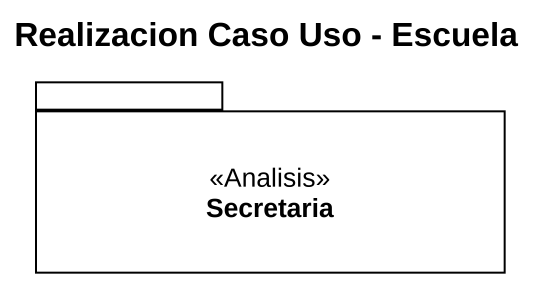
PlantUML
@startuml
title Realizacion Caso Uso - Escuela
package Secretaria <<Analisis>> {
}
@enduml
